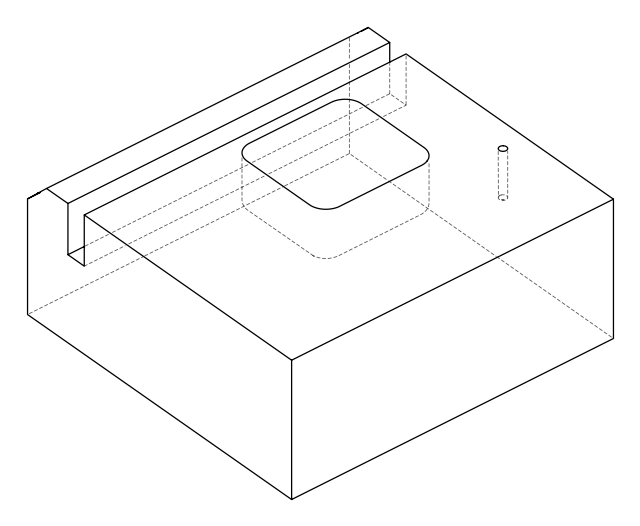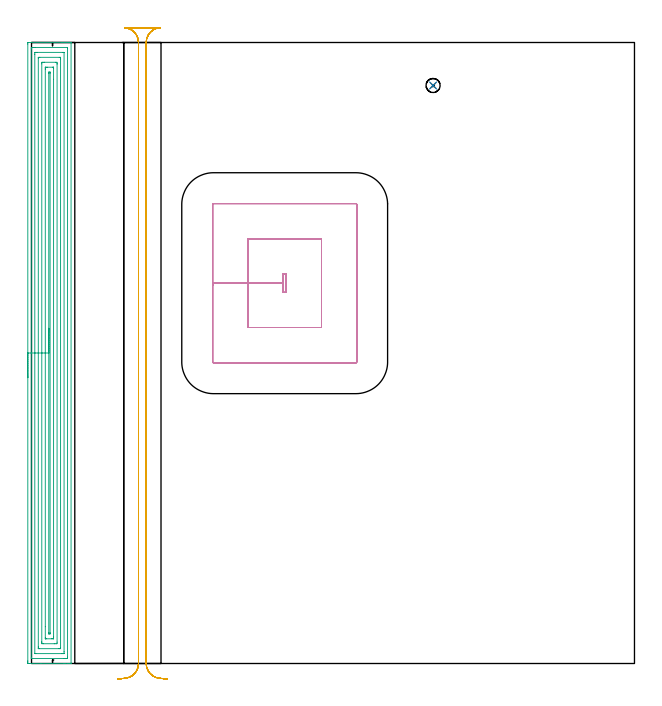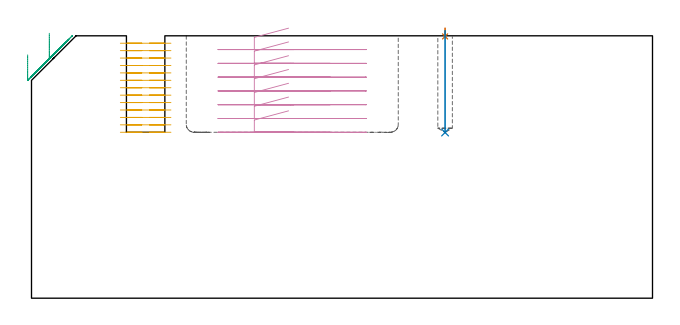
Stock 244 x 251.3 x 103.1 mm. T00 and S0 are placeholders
(PLAN: 5 operations, 4 tool changes, 36.5 min)
(1 SPOT_DRILL | STEP1POCKET | NXT0321_9005460120000 | 0.03 min | 0 mm3)
(2 DRILL_BLIND_HOLE_INTO_CENTER | STEP1POCKET | UGT0301_180 | 0.16 min | 935 mm3)
(3 AREA_MILL | FG_CHAMFER_SURFACE | UGT0205_001 | 14.29 min | 38482 mm3)
(4 MILL_RECTANGULAR_POCKET | POCKET_RECTANGULAR_STRAIGHT | NXT0201_007 | Follow Part, ap 6.25, ae 75% | 7.26 min | 276223 mm3)
(5 MILL_RECTANGULAR_SLOT | SLOT_RECTANGULAR | NXT0201_011 | Follow Part, ap 3, ae 75% | 14.72 min | 143822 mm3)
(TOOL NXT0321_9005460120000 | NC Spot Drill, 142deg, 12mm, Carbide, Uncoated | D12 PA142 FL30 Z2)
(TOOL UGT0301_180 | Twist Drill 5.7 mm | D5.7 PA118 FL55 Z2)
(TOOL UGT0205_001 | Chamfer Mill 20 x 3 x 45 deg. | D20 FL50 Z2)
(TOOL NXT0201_007 | ENDMILL 25mm [R216.25-25050GCK54P 1620] | D25 R3 FL54 Z5)
(TOOL NXT0201_011 | ENDMILL 12mm [2P460-1200-NA 1630] | D12 FL38 Z6)
(OP 1 SPOT_DRILL)
G17 G21 G94 G90
T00 M6
G54
G17 G0 G90 X162.5 Y233.9 S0 M3
G43 Z113.1 H0
G94 G81 G98 Z102.855 F250. R106.1
G80
M5
M2
(OP 2 DRILL_BLIND_HOLE_INTO_CENTER)
G17 G21 G94 G90
T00 M6
G54
G17 G0 G90 X162.5 Y233.9 S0 M3
G43 Z113.1 H0
G94 G81 G98 Z65.1 F250. R105.1
G80
M5
M2
(OP 3 AREA_MILL)
G17 G21 G94 G90
T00 M6
G54
G17 G0 G90 X-1.5 Y115.65 S1061 M3
G43 Z113.1 H0
Z95.6
G94 G1 Y115.688 Z94.728 F250.
Y115.802 Z93.864
Y115.991 Z93.012
Y116.253 Z92.18
Y116.587 Z91.374
Y116.99 Z90.6
Y117.459 Z89.864
Y117.99 Z89.172
Y118.579 Z88.529
Y119.222 Z87.94
Y119.914 Z87.409
Y120.65 Z86.94
Y121.424 Z86.537
Y122.23 Z86.203
Y123.062 Z85.941
Y123.914 Z85.752
Y124.778 Z85.638
Y125.65 Z85.6
Y250.685
X-1.495 Y251.17 Z85.603
X-1.492 Y251.29 Z85.606
X-1.367 Y251.3 Z85.73
X12.354 Z99.449
X12.959 Z100.053
X13.506 Z100.603
X13.837 Z100.933
X14.385 Z101.481
X14.715 Z101.81
X15.376 Z102.476
X15.694 Z102.793
X15.849 Y251.297 Z102.942
X15.998 Y251.29 Z103.089
X16. Y251.132 Z103.1
Y0.168
X15.998 Y0.01 Z103.089
X15.849 Y0.003 Z102.942
X15.694 Y0. Z102.793
X15.376 Z102.476
X14.715 Z101.81
X13.506 Z100.603
X12.959 Z100.053
X3.737 Z90.834
X-1.093 Y0.001 Z86.004
X-1.492 Y0.01 Z85.605
X-1.496 Y0.205 Z85.602
X-1.499 Y0.615 Z85.601
X-1.5 Y1.028 Z85.6
Y125.65
X-0.086 Z87.014
X-0.085 Y248.767 Z87.015
X-0.084 Y248.899 Z87.016
X-0.079 Y249.27 Z87.021
X0.278 Y249.291 Z87.378
X0.663 Y249.297 Z87.763
X1.147 Y249.3 Z88.247
X1.541 Z88.641
X14.51 Y249.299 Z101.61
X14.541 Y249.298 Z101.641
X14.573 Y249.294 Z101.673
X14.58 Y249.29 Z101.68
X14.582 Y249.284 Z101.682
X14.584 Y249.256 Z101.684
X14.586 Y249.031 Z101.686
Y248.899
X14.585 Y2.533 Z101.685
X14.584 Y2.401 Z101.684
X14.579 Y2.03 Z101.679
X14.222 Y2.009 Z101.322
X13.837 Y2.003 Z100.937
X13.352 Y2. Z100.452
X12.959 Z100.059
X-0.01 Y2.001 Z87.09
X-0.041 Y2.002 Z87.059
X-0.073 Y2.006 Z87.027
X-0.08 Y2.01 Z87.02
X-0.082 Y2.016 Z87.018
X-0.084 Y2.044 Z87.016
X-0.086 Y2.269 Z87.014
Y2.401
Y125.65
X1.328 Z88.428
Y246.436
X1.33 Y247.113 Z88.43
X1.331 Y247.221 Z88.431
X1.335 Y247.273 Z88.435
X1.337 Y247.29 Z88.437
X1.362 Y247.295 Z88.462
X1.541 Y247.298 Z88.641
X2.236 Y247.3 Z89.336
X12.775 Z99.875
X12.959 Y247.297 Z100.059
X13.142 Y247.292 Z100.242
X13.162 Y247.29 Z100.262
X13.165 Y247.278 Z100.265
X13.169 Y247.243 Z100.269
X13.171 Y247.185 Z100.271
Y4.864
X13.17 Y4.187 Z100.27
X13.169 Y4.079 Z100.269
X13.165 Y4.027 Z100.265
X13.163 Y4.01 Z100.263
X13.138 Y4.005 Z100.238
X12.959 Y4.002 Z100.059
X12.264 Y4. Z99.364
X1.725 Z88.825
X1.541 Y4.003 Z88.641
X1.358 Y4.008 Z88.458
X1.338 Y4.01 Z88.438
X1.335 Y4.022 Z88.435
X1.331 Y4.057 Z88.431
X1.329 Y4.115 Z88.429
X1.328 Y125.65 Z88.428
X2.743 Z89.843
Y244.998
X2.745 Y245.186 Z89.845
X2.747 Y245.254 Z89.847
X2.749 Y245.286 Z89.849
X2.766 Y245.29 Z89.866
X2.872 Y245.294 Z89.972
X3.298 Y245.3 Z90.398
X3.324 Z90.424
X11.228 Z98.328
X11.628 Y245.296 Z98.728
X11.727 Y245.292 Z98.827
X11.748 Y245.29 Z98.848
X11.751 Y245.278 Z98.851
X11.754 Y245.243 Z98.854
X11.756 Y245.164 Z98.856
X11.757 Y244.762 Z98.857
Y244.434
Y6.302
X11.755 Y6.114 Z98.855
X11.753 Y6.046 Z98.853
X11.751 Y6.015 Z98.851
X11.734 Y6.01 Z98.834
X11.628 Y6.007 Z98.728
X11.202 Y6. Z98.302
X11.176 Z98.276
X3.272 Z90.372
X2.872 Y6.004 Z89.972
X2.773 Y6.008 Z89.873
X2.752 Y6.01 Z89.852
X2.749 Y6.022 Z89.849
X2.746 Y6.057 Z89.846
X2.744 Y6.136 Z89.844
X2.743 Y6.538 Z89.843
Y6.866
Y125.65
X4.157 Z91.257
Y242.666
X4.176 Y243.29 Z91.276
X4.416 Y243.297 Z91.516
X5.054 Y243.3 Z92.154
X5.291 Z92.391
X9.683 Y243.299 Z96.783
X10.324 Y243.29 Z97.424
X10.342 Y242.647 Z97.442
X10.343 Y242.628 Z97.443
Y8.634
X10.324 Y8.01 Z97.424
X10.084 Y8.003 Z97.184
X9.446 Y8. Z96.546
X9.209 Z96.309
X4.817 Y8.001 Z91.917
X4.176 Y8.01 Z91.276
X4.158 Y8.653 Z91.258
X4.157 Y8.672 Z91.257
Y125.65
X5.571 Z92.671
Y240.336
X5.573 Y240.861 Z92.673
X5.576 Y241.224 Z92.676
X5.578 Y241.277 Z92.678
X5.586 Y241.29 Z92.686
X5.609 Y241.293 Z92.709
X5.717 Y241.297 Z92.817
X5.933 Y241.299 Z93.033
X6.379 Y241.3 Z93.479
X8.567 Z95.667
X8.711 Y241.299 Z95.811
X8.826 Y241.297 Z95.926
X8.902 Y241.293 Z96.002
X8.919 Y241.29 Z96.019
X8.922 Y241.275 Z96.022
X8.925 Y241.229 Z96.025
X8.928 Y240.861 Z96.028
X8.929 Y236.396 Z96.029
Y10.964
X8.927 Y10.439 Z96.027
X8.924 Y10.076 Z96.024
X8.922 Y10.023 Z96.022
X8.914 Y10.01 Z96.014
X8.891 Y10.007 Z95.991
X8.783 Y10.003 Z95.883
X8.567 Y10.001 Z95.667
X8.121 Y10. Z95.221
X5.933 Z93.033
X5.789 Y10.001 Z92.889
X5.674 Y10.003 Z92.774
X5.598 Y10.007 Z92.698
X5.581 Y10.01 Z92.681
X5.578 Y10.025 Z92.678
X5.575 Y10.071 Z92.675
X5.572 Y10.439 Z92.672
X5.571 Y14.904 Z92.671
Y125.65
X6.985 Z94.085
Y238.897
X6.987 Y239.075 Z94.087
X6.99 Y239.209 Z94.09
X6.992 Y239.273 Z94.092
X7.001 Y239.29 Z94.101
X7.029 Y239.293 Z94.129
X7.139 Y239.296 Z94.239
X7.469 Y239.298 Z94.569
X7.497 Y239.294 Z94.597
X7.504 Y239.292 Z94.604
X7.508 Y239.259 Z94.608
X7.513 Y239.075 Z94.613
X7.514 Y238.898 Z94.614
Y12.403
X7.513 Y12.225 Z94.613
X7.51 Y12.091 Z94.61
X7.508 Y12.027 Z94.608
X7.499 Y12.01 Z94.599
X7.471 Y12.007 Z94.571
X7.361 Y12.004 Z94.461
X7.031 Y12.002 Z94.131
X7.003 Y12.006 Z94.103
X6.996 Y12.008 Z94.096
X6.992 Y12.041 Z94.092
X6.987 Y12.225 Z94.087
X6.986 Y12.402 Z94.086
X6.985 Y125.65 Z94.085
Y126.522 Z94.123
Y127.387 Z94.237
Y128.238 Z94.426
Y129.07 Z94.688
Y129.876 Z95.022
Y130.65 Z95.425
Y131.386 Z95.894
Y132.078 Z96.425
Y132.721 Z97.014
Y133.31 Z97.657
Y133.842 Z98.35
Y134.31 Z99.085
Y134.713 Z99.859
Y135.047 Z100.665
Y135.309 Z101.497
Y135.498 Z102.349
Y135.612 Z103.214
Y135.65 Z104.085
G0 Z113.1
M5
M2
(OP 4 MILL_RECTANGULAR_POCKET)
G17 G21 G94 G90
T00 M6
G54
G17 G0 G90 X101.002 Y171.85 S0 M3
G43 Z113.1 H1
Z106.1
G94 G1 X87.55 Z102.495 F250.
Y153.9 Z97.686
X101.8
Y150.2 F500.
X103.1
Y157.6
X101.8
Y153.9
X87.55
Y135.95
X117.35
Y171.85
X87.55
Y153.9
X73.3
Y122.
G3 X73.6 Y121.7 R0.3
G1 X131.3
G3 X131.6 Y122. R0.3
G1 Y185.8
G3 X131.3 Y186.1 R0.3
G1 X73.6
G3 X73.3 Y185.8 R0.3
G1 Y153.9
Y152.9
G0 X101.002 Y171.85 Z100.686
G1 X87.55 Z97.081 F250.
Y153.9 Z92.271
X101.8
Y150.2 F500.
X103.1
Y157.6
X101.8
Y153.9
X87.55
Y135.95
X117.35
Y171.85
X87.55
Y153.9
X73.3
Y122.
G3 X73.6 Y121.7 R0.3
G1 X131.3
G3 X131.6 Y122. R0.3
G1 Y185.8
G3 X131.3 Y186.1 R0.3
G1 X73.6
G3 X73.3 Y185.8 R0.3
G1 Y153.9
Y152.9
G0 X101.002 Y171.85 Z95.271
G1 X87.55 Z91.667 F250.
Y153.9 Z86.857
X101.8
Y150.2 F500.
X103.1
Y157.6
X101.8
Y153.9
X87.55
Y135.95
X117.35
Y171.85
X87.55
Y153.9
X73.3
Y122.
G3 X73.6 Y121.7 R0.3
G1 X131.3
G3 X131.6 Y122. R0.3
G1 Y185.8
G3 X131.3 Y186.1 R0.3
G1 X73.6
G3 X73.3 Y185.8 R0.3
G1 Y153.9
Y152.9
G0 X101.002 Y171.85 Z89.857
G1 X87.55 Z86.253 F250.
Y153.9 Z81.443
X101.8
Y150.2 F500.
X103.1
Y157.6
X101.8
Y153.9
X87.55
Y135.95
X117.35
Y171.85
X87.55
Y153.9
X73.3
Y122.
G3 X73.6 Y121.7 R0.3
G1 X131.3
G3 X131.6 Y122. R0.3
G1 Y185.8
G3 X131.3 Y186.1 R0.3
G1 X73.6
G3 X73.3 Y185.8 R0.3
G1 Y153.9
Y152.9
G0 X101.002 Y171.85 Z84.443
G1 X87.55 Z80.838 F250.
Y153.9 Z76.029
X101.8
Y150.2 F500.
X103.1
Y157.6
X101.8
Y153.9
X87.55
Y135.95
X117.35
Y171.85
X87.55
Y153.9
X73.3
Y122.
G3 X73.6 Y121.7 R0.3
G1 X131.3
G3 X131.6 Y122. R0.3
G1 Y185.8
G3 X131.3 Y186.1 R0.3
G1 X73.6
G3 X73.3 Y185.8 R0.3
G1 Y153.9
Y152.9
G0 X101.002 Y171.85 Z79.029
G1 X87.55 Z75.424 F250.
Y153.9 Z70.614
X101.8
Y150.2 F500.
X103.1
Y157.6
X101.8
Y153.9
X87.55
Y135.95
X117.35
Y171.85
X87.55
Y153.9
X73.3
Y122.
G3 X73.6 Y121.7 R0.3
G1 X131.3
G3 X131.6 Y122. R0.3
G1 Y185.8
G3 X131.3 Y186.1 R0.3
G1 X73.6
G3 X73.3 Y185.8 R0.3
G1 Y153.9
Y152.9
G0 X101.002 Y171.85 Z73.614
G1 X87.55 Z70.01 F250.
Y153.9 Z65.2
X101.8
Y150.2 F500.
X103.1
Y157.6
X101.8
Y153.9
X87.55
Y135.95
X117.35
Y171.85
X87.55
Y153.9
X73.3
Y122.
G3 X73.6 Y121.7 R0.3
G1 X131.3
G3 X131.6 Y122. R0.3
G1 Y185.8
G3 X131.3 Y186.1 R0.3
G1 X73.6
G3 X73.3 Y185.8 R0.3
G1 Y153.9
Y152.9
G0 Z113.1
M5
M2
(OP 5 MILL_RECTANGULAR_SLOT)
G17 G21 G94 G90
T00 M6
G54
G17 G0 G90 X54.786 Y-6.27 S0 M3
G43 Z113.1 H1
Z100.185
G94 G1 X51.801 Y-5.97 F250.
G2 X46.4 Y0. R6. F500.
G1 Y251.3
G2 X52.054 Y257.29 R6.
G1 X37.646
G2 X43.3 Y251.3 R6.
G1 Y0.
G2 X37.899 Y-5.97 R6.
G1 X34.914 Y-6.27 F250.
G0 X54.786 Z97.269
G1 X51.801 Y-5.97
G2 X46.4 Y0. R6. F500.
G1 Y251.3
G2 X52.054 Y257.29 R6.
G1 X37.646
G2 X43.3 Y251.3 R6.
G1 Y0.
G2 X37.899 Y-5.97 R6.
G1 X34.914 Y-6.27 F250.
G0 X54.786 Z94.354
G1 X51.801 Y-5.97
G2 X46.4 Y0. R6. F500.
G1 Y251.3
G2 X52.054 Y257.29 R6.
G1 X37.646
G2 X43.3 Y251.3 R6.
G1 Y0.
G2 X37.899 Y-5.97 R6.
G1 X34.914 Y-6.27 F250.
G0 X54.786 Z91.438
G1 X51.801 Y-5.97
G2 X46.4 Y0. R6. F500.
G1 Y251.3
G2 X52.054 Y257.29 R6.
G1 Y257.3
X37.646
Y257.29
G2 X43.3 Y251.3 R6.
G1 Y0.
G2 X37.899 Y-5.97 R6.
G1 X34.914 Y-6.27 F250.
G0 X54.786 Z88.523
G1 X51.801 Y-5.97
G2 X46.4 Y0. R6. F500.
G1 Y251.3
G2 X52.054 Y257.29 R6.
G1 X37.646
G2 X43.3 Y251.3 R6.
G1 Y0.
G2 X37.899 Y-5.97 R6.
G1 X34.914 Y-6.27 F250.
G0 X54.786 Z85.608
G1 X51.801 Y-5.97
G2 X46.4 Y0. R6. F500.
G1 Y251.3
G2 X52.054 Y257.29 R6.
G1 X37.646
G2 X43.3 Y251.3 R6.
G1 Y0.
G2 X37.899 Y-5.97 R6.
G1 X34.914 Y-6.27 F250.
G0 X54.786 Z82.692
G1 X51.801 Y-5.97
G2 X46.4 Y0. R6. F500.
G1 Y251.3
G2 X52.054 Y257.29 R6.
G1 Y257.3
X37.646
Y257.29
G2 X43.3 Y251.3 R6.
G1 Y0.
G2 X37.899 Y-5.97 R6.
G1 X34.914 Y-6.27 F250.
G0 X54.786 Z79.777
G1 X51.801 Y-5.97
G2 X46.4 Y0. R6. F500.
G1 Y251.3
G2 X52.054 Y257.29 R6.
G1 Y257.3
X37.646
Y257.29
G2 X43.3 Y251.3 R6.
G1 Y0.
G2 X37.899 Y-5.97 R6.
G1 X34.914 Y-6.27 F250.
G0 X54.786 Z76.862
G1 X51.801 Y-5.97
G2 X46.4 Y0. R6. F500.
G1 Y251.3
G2 X52.054 Y257.29 R6.
G1 Y257.3
X37.646
Y257.29
G2 X43.3 Y251.3 R6.
G1 Y0.
G2 X37.899 Y-5.97 R6.
G1 X34.914 Y-6.27 F250.
G0 X54.786 Z73.946
G1 X51.801 Y-5.97
G2 X46.4 Y0. R6. F500.
G1 Y251.3
G2 X52.054 Y257.29 R6.
G1 Y257.3
X37.646
Y257.29
G2 X43.3 Y251.3 R6.
G1 Y0.
G2 X37.899 Y-5.97 R6.
G1 X34.914 Y-6.27 F250.
G0 X54.786 Z71.031
G1 X51.801 Y-5.97
G2 X46.4 Y0. R6. F500.
G1 Y251.3
G2 X52.054 Y257.29 R6.
G1 Y257.3
X37.646
Y257.29
G2 X43.3 Y251.3 R6.
G1 Y0.
G2 X37.899 Y-5.97 R6.
G1 X34.914 Y-6.27 F250.
G0 X54.786 Z68.115
G1 X51.801 Y-5.97
G2 X46.4 Y0. R6. F500.
G1 Y251.3
G2 X52.054 Y257.29 R6.
G1 Y257.3
X37.646
Y257.29
G2 X43.3 Y251.3 R6.
G1 Y0.
G2 X37.899 Y-5.97 R6.
G1 X34.914 Y-6.27 F250.
G0 X54.786 Z65.2
G1 X51.801 Y-5.97
G2 X46.4 Y0. R6. F500.
G1 Y251.3
G2 X52.054 Y257.29 R6.
G1 Y257.3
X37.646
Y257.29
G2 X43.3 Y251.3 R6.
G1 Y0.
G2 X37.899 Y-5.97 R6.
G1 X34.914 Y-6.27 F250.
G0 Z113.1
M5
M2
